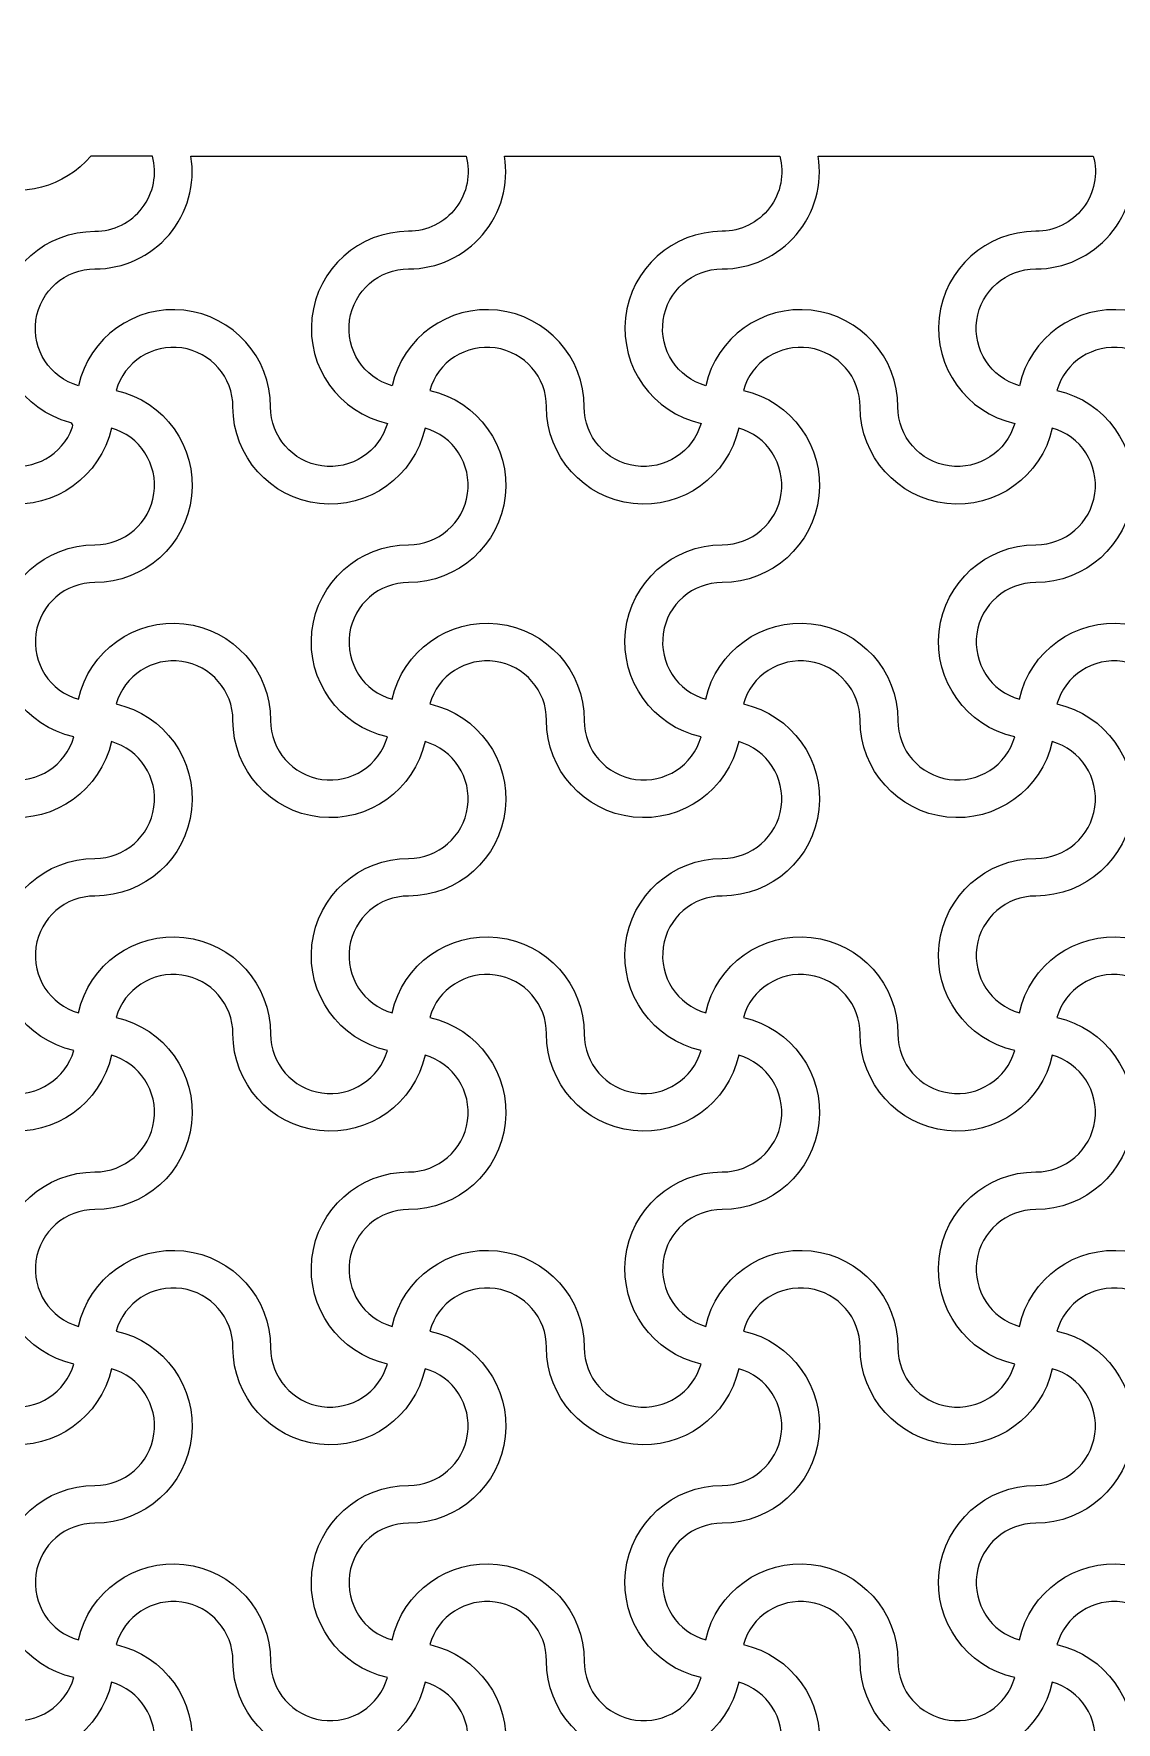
# Model space of a CAD drawing. Header units: millimetres. Extents: x 24 to 345, y 12 to 201.
# Drawn here: x 70.717 to 72.098, y 31.416 to 33.57 of the extents above; entities that cross this region are included whole.
import ezdxf

# ---------------------------------------------------------------- set-up
doc = ezdxf.new("R2010")
doc.units = ezdxf.units.MM
doc.header["$MEASUREMENT"] = 0
doc.layers.add('5th metal (rf+ground)', color=240, linetype='Continuous')

msp = doc.modelspace()

# ---------------------------------------------------------------- linework, layer by layer
at = {"layer": '5th metal (rf+ground)'}
for points in [[(70.79004, 33.41421, -0.6990522), (70.5713, 33.49421, 0.8396467), (70.42385, 33.52011, 0.3140027), (70.42657, 33.5142, -0.8800119), (70.3953, 33.27021, 0.8296244), (70.36772, 33.12339, 0.3532589), (70.37564, 33.12674, -0.8753594), (70.6193, 33.09421, 0.8341201), (70.76641, 33.06738, 0.111244), (70.76698, 33.07052, 0.2790122), (70.76334, 33.0744, -0.8774938), (70.7953, 33.31821, 0.4945431), (70.86862, 33.41421)], [(70.79004, 33.41421, -0.6990522), (70.5713, 33.49421, 0.8396467), (70.42385, 33.52011, 0.3140027), (70.42657, 33.5142, -0.8800119), (70.3953, 33.27021, 0.8296244), (70.36772, 33.12339, 0.3532589), (70.37564, 33.12674, -0.8753594), (70.6193, 33.09421, 0.8341201), (70.76641, 33.06738, 0.111244), (70.76698, 33.07052, 0.2790122), (70.76334, 33.0744, -0.8774938), (70.7953, 33.31821, 0.4945431), (70.86862, 33.41421)], [(70.79004, 33.41421, -0.6990522), (70.5713, 33.49421, 0.8396467), (70.42385, 33.52011, 0.3140027), (70.42657, 33.5142, -0.8800119), (70.3953, 33.27021, 0.8296244), (70.36772, 33.12339, 0.3532589), (70.37564, 33.12674, -0.8753594), (70.6193, 33.09421, 0.8341201), (70.76641, 33.06738, 0.111244), (70.76698, 33.07052, 0.2790122), (70.76334, 33.0744, -0.8774938), (70.7953, 33.31821, 0.4945431), (70.86862, 33.41421)], [(70.79004, 33.41421, -0.6990522), (70.5713, 33.49421, 0.8396467), (70.42385, 33.52011, 0.3140027), (70.42657, 33.5142, -0.8800119), (70.3953, 33.27021, 0.8296244), (70.36772, 33.12339, 0.3532589), (70.37564, 33.12674, -0.8753594), (70.6193, 33.09421, 0.8341201), (70.76641, 33.06738, 0.111244), (70.76698, 33.07052, 0.2790122), (70.76334, 33.0744, -0.8774938), (70.7953, 33.31821, 0.4945431), (70.86862, 33.41421)], [(70.7953, 33.27021, 0.4624981), (70.91767, 33.41421), (71.26862, 33.41421, -0.4945431), (71.1953, 33.31821, 0.8959788), (71.16833, 33.07318, -0.8687853), (71.0193, 33.09421, 0.8959788), (70.77427, 33.12118, -0.8687853)], [(70.7953, 33.27021, 0.4624981), (70.91767, 33.41421), (71.26862, 33.41421, -0.4945431), (71.1953, 33.31821, 0.8959788), (71.16833, 33.07318, -0.8687853), (71.0193, 33.09421, 0.8959788), (70.77427, 33.12118, -0.8687853)], [(70.7953, 33.27021, 0.4624981), (70.91767, 33.41421), (71.26862, 33.41421, -0.4945431), (71.1953, 33.31821, 0.8959788), (71.16833, 33.07318, -0.8687853), (71.0193, 33.09421, 0.8959788), (70.77427, 33.12118, -0.8687853)], [(70.7953, 33.27021, 0.4624981), (70.91767, 33.41421), (71.26862, 33.41421, -0.4945431), (71.1953, 33.31821, 0.8959788), (71.16833, 33.07318, -0.8687853), (71.0193, 33.09421, 0.8959788), (70.77427, 33.12118, -0.8687853)], [(71.1953, 33.27021, 0.4624981), (71.31767, 33.41421), (71.66862, 33.41421, -0.4945431), (71.5953, 33.31821, 0.8959788), (71.56833, 33.07318, -0.8687853), (71.4193, 33.09421, 0.8959788), (71.17427, 33.12118, -0.8687853)], [(71.1953, 33.27021, 0.4624981), (71.31767, 33.41421), (71.66862, 33.41421, -0.4945431), (71.5953, 33.31821, 0.8959788), (71.56833, 33.07318, -0.8687853), (71.4193, 33.09421, 0.8959788), (71.17427, 33.12118, -0.8687853)], [(71.1953, 33.27021, 0.4624981), (71.31767, 33.41421), (71.66862, 33.41421, -0.4945431), (71.5953, 33.31821, 0.8959788), (71.56833, 33.07318, -0.8687853), (71.4193, 33.09421, 0.8959788), (71.17427, 33.12118, -0.8687853)], [(71.1953, 33.27021, 0.4624981), (71.31767, 33.41421), (71.66862, 33.41421, -0.4945431), (71.5953, 33.31821, 0.8959788), (71.56833, 33.07318, -0.8687853), (71.4193, 33.09421, 0.8959788), (71.17427, 33.12118, -0.8687853)], [(71.5953, 33.27021, 0.4624981), (71.71767, 33.41421), (72.06862, 33.41421, -0.4945431), (71.9953, 33.31821, 0.8959788), (71.96833, 33.07318, -0.8687853), (71.8193, 33.09421, 0.8959788), (71.57427, 33.12118, -0.8687853)], [(71.5953, 33.27021, 0.4624981), (71.71767, 33.41421), (72.06862, 33.41421, -0.4945431), (71.9953, 33.31821, 0.8959788), (71.96833, 33.07318, -0.8687853), (71.8193, 33.09421, 0.8959788), (71.57427, 33.12118, -0.8687853)], [(71.5953, 33.27021, 0.4624981), (71.71767, 33.41421), (72.06862, 33.41421, -0.4945431), (71.9953, 33.31821, 0.8959788), (71.96833, 33.07318, -0.8687853), (71.8193, 33.09421, 0.8959788), (71.57427, 33.12118, -0.8687853)], [(71.5953, 33.27021, 0.4624981), (71.71767, 33.41421), (72.06862, 33.41421, -0.4945431), (71.9953, 33.31821, 0.8959788), (71.96833, 33.07318, -0.8687853), (71.8193, 33.09421, 0.8959788), (71.57427, 33.12118, -0.8687853)], [(71.9953, 33.27021, 0.4624981), (72.11767, 33.41421), (72.46862, 33.41421, -0.4945431), (72.3953, 33.31821, 0.8959788), (72.36833, 33.07318, -0.8687853), (72.2193, 33.09421, 0.8959788), (71.97427, 33.12118, -0.8687853)], [(71.9953, 33.27021, 0.4624981), (72.11767, 33.41421), (72.46862, 33.41421, -0.4945431), (72.3953, 33.31821, 0.8959788), (72.36833, 33.07318, -0.8687853), (72.2193, 33.09421, 0.8959788), (71.97427, 33.12118, -0.8687853)], [(71.9953, 33.27021, 0.4624981), (72.11767, 33.41421), (72.46862, 33.41421, -0.4945431), (72.3953, 33.31821, 0.8959788), (72.36833, 33.07318, -0.8687853), (72.2193, 33.09421, 0.8959788), (71.97427, 33.12118, -0.8687853)], [(71.9953, 33.27021, 0.4624981), (72.11767, 33.41421), (72.46862, 33.41421, -0.4945431), (72.3953, 33.31821, 0.8959788), (72.36833, 33.07318, -0.8687853), (72.2193, 33.09421, 0.8959788), (71.97427, 33.12118, -0.8687853)], [(70.81633, 33.06724, -0.8959788), (70.5713, 33.09421, 0.8687853), (70.42227, 33.11524, -0.8959788), (70.3953, 32.87021, 0.8687853), (70.37427, 32.72118, -0.8959788), (70.6193, 32.69421, 0.8687853), (70.76833, 32.67318, -0.8959788), (70.7953, 32.91821, 0.8687853)], [(70.81633, 33.06724, -0.8959788), (70.5713, 33.09421, 0.8687853), (70.42227, 33.11524, -0.8959788), (70.3953, 32.87021, 0.8687853), (70.37427, 32.72118, -0.8959788), (70.6193, 32.69421, 0.8687853), (70.76833, 32.67318, -0.8959788), (70.7953, 32.91821, 0.8687853)], [(70.81633, 33.06724, -0.8959788), (70.5713, 33.09421, 0.8687853), (70.42227, 33.11524, -0.8959788), (70.3953, 32.87021, 0.8687853), (70.37427, 32.72118, -0.8959788), (70.6193, 32.69421, 0.8687853), (70.76833, 32.67318, -0.8959788), (70.7953, 32.91821, 0.8687853)], [(70.81633, 33.06724, -0.8959788), (70.5713, 33.09421, 0.8687853), (70.42227, 33.11524, -0.8959788), (70.3953, 32.87021, 0.8687853), (70.37427, 32.72118, -0.8959788), (70.6193, 32.69421, 0.8687853), (70.76833, 32.67318, -0.8959788), (70.7953, 32.91821, 0.8687853)], [(71.21633, 33.06724, -0.8959788), (70.9713, 33.09421, 0.8687853), (70.82227, 33.11524, -0.8959788), (70.7953, 32.87021, 0.8687853), (70.77427, 32.72118, -0.8959788), (71.0193, 32.69421, 0.8687853), (71.16833, 32.67318, -0.8959788), (71.1953, 32.91821, 0.8687853)], [(71.21633, 33.06724, -0.8959788), (70.9713, 33.09421, 0.8687853), (70.82227, 33.11524, -0.8959788), (70.7953, 32.87021, 0.8687853), (70.77427, 32.72118, -0.8959788), (71.0193, 32.69421, 0.8687853), (71.16833, 32.67318, -0.8959788), (71.1953, 32.91821, 0.8687853)], [(71.21633, 33.06724, -0.8959788), (70.9713, 33.09421, 0.8687853), (70.82227, 33.11524, -0.8959788), (70.7953, 32.87021, 0.8687853), (70.77427, 32.72118, -0.8959788), (71.0193, 32.69421, 0.8687853), (71.16833, 32.67318, -0.8959788), (71.1953, 32.91821, 0.8687853)], [(71.21633, 33.06724, -0.8959788), (70.9713, 33.09421, 0.8687853), (70.82227, 33.11524, -0.8959788), (70.7953, 32.87021, 0.8687853), (70.77427, 32.72118, -0.8959788), (71.0193, 32.69421, 0.8687853), (71.16833, 32.67318, -0.8959788), (71.1953, 32.91821, 0.8687853)], [(71.61633, 33.06724, -0.8959788), (71.3713, 33.09421, 0.8687853), (71.22227, 33.11524, -0.8959788), (71.1953, 32.87021, 0.8687853), (71.17427, 32.72118, -0.8959788), (71.4193, 32.69421, 0.8687853), (71.56833, 32.67318, -0.8959788), (71.5953, 32.91821, 0.8687853)], [(71.61633, 33.06724, -0.8959788), (71.3713, 33.09421, 0.8687853), (71.22227, 33.11524, -0.8959788), (71.1953, 32.87021, 0.8687853), (71.17427, 32.72118, -0.8959788), (71.4193, 32.69421, 0.8687853), (71.56833, 32.67318, -0.8959788), (71.5953, 32.91821, 0.8687853)], [(71.61633, 33.06724, -0.8959788), (71.3713, 33.09421, 0.8687853), (71.22227, 33.11524, -0.8959788), (71.1953, 32.87021, 0.8687853), (71.17427, 32.72118, -0.8959788), (71.4193, 32.69421, 0.8687853), (71.56833, 32.67318, -0.8959788), (71.5953, 32.91821, 0.8687853)], [(71.61633, 33.06724, -0.8959788), (71.3713, 33.09421, 0.8687853), (71.22227, 33.11524, -0.8959788), (71.1953, 32.87021, 0.8687853), (71.17427, 32.72118, -0.8959788), (71.4193, 32.69421, 0.8687853), (71.56833, 32.67318, -0.8959788), (71.5953, 32.91821, 0.8687853)], [(72.01633, 33.06724, -0.8959788), (71.7713, 33.09421, 0.8687853), (71.62227, 33.11524, -0.8959788), (71.5953, 32.87021, 0.8687853), (71.57427, 32.72118, -0.8959788), (71.8193, 32.69421, 0.8687853), (71.96833, 32.67318, -0.8959788), (71.9953, 32.91821, 0.8687853)], [(72.01633, 33.06724, -0.8959788), (71.7713, 33.09421, 0.8687853), (71.62227, 33.11524, -0.8959788), (71.5953, 32.87021, 0.8687853), (71.57427, 32.72118, -0.8959788), (71.8193, 32.69421, 0.8687853), (71.96833, 32.67318, -0.8959788), (71.9953, 32.91821, 0.8687853)], [(72.01633, 33.06724, -0.8959788), (71.7713, 33.09421, 0.8687853), (71.62227, 33.11524, -0.8959788), (71.5953, 32.87021, 0.8687853), (71.57427, 32.72118, -0.8959788), (71.8193, 32.69421, 0.8687853), (71.96833, 32.67318, -0.8959788), (71.9953, 32.91821, 0.8687853)], [(72.01633, 33.06724, -0.8959788), (71.7713, 33.09421, 0.8687853), (71.62227, 33.11524, -0.8959788), (71.5953, 32.87021, 0.8687853), (71.57427, 32.72118, -0.8959788), (71.8193, 32.69421, 0.8687853), (71.96833, 32.67318, -0.8959788), (71.9953, 32.91821, 0.8687853)], [(72.41633, 33.06724, -0.8959788), (72.1713, 33.09421, 0.8687853), (72.02227, 33.11524, -0.8959788), (71.9953, 32.87021, 0.8687853), (71.97427, 32.72118, -0.8959788), (72.2193, 32.69421, 0.8687853), (72.36833, 32.67318, -0.8959788), (72.3953, 32.91821, 0.8687853)], [(72.41633, 33.06724, -0.8959788), (72.1713, 33.09421, 0.8687853), (72.02227, 33.11524, -0.8959788), (71.9953, 32.87021, 0.8687853), (71.97427, 32.72118, -0.8959788), (72.2193, 32.69421, 0.8687853), (72.36833, 32.67318, -0.8959788), (72.3953, 32.91821, 0.8687853)], [(72.41633, 33.06724, -0.8959788), (72.1713, 33.09421, 0.8687853), (72.02227, 33.11524, -0.8959788), (71.9953, 32.87021, 0.8687853), (71.97427, 32.72118, -0.8959788), (72.2193, 32.69421, 0.8687853), (72.36833, 32.67318, -0.8959788), (72.3953, 32.91821, 0.8687853)], [(72.41633, 33.06724, -0.8959788), (72.1713, 33.09421, 0.8687853), (72.02227, 33.11524, -0.8959788), (71.9953, 32.87021, 0.8687853), (71.97427, 32.72118, -0.8959788), (72.2193, 32.69421, 0.8687853), (72.36833, 32.67318, -0.8959788), (72.3953, 32.91821, 0.8687853)], [(70.81633, 32.66724, -0.8959788), (70.5713, 32.69421, 0.8687853), (70.42227, 32.71524, -0.8959788), (70.3953, 32.47021, 0.8687853), (70.37427, 32.32118, -0.8959788), (70.6193, 32.29421, 0.8687853), (70.76833, 32.27318, -0.8959788), (70.7953, 32.51821, 0.8687853)], [(70.81633, 32.66724, -0.8959788), (70.5713, 32.69421, 0.8687853), (70.42227, 32.71524, -0.8959788), (70.3953, 32.47021, 0.8687853), (70.37427, 32.32118, -0.8959788), (70.6193, 32.29421, 0.8687853), (70.76833, 32.27318, -0.8959788), (70.7953, 32.51821, 0.8687853)], [(70.81633, 32.66724, -0.8959788), (70.5713, 32.69421, 0.8687853), (70.42227, 32.71524, -0.8959788), (70.3953, 32.47021, 0.8687853), (70.37427, 32.32118, -0.8959788), (70.6193, 32.29421, 0.8687853), (70.76833, 32.27318, -0.8959788), (70.7953, 32.51821, 0.8687853)], [(70.81633, 32.66724, -0.8959788), (70.5713, 32.69421, 0.8687853), (70.42227, 32.71524, -0.8959788), (70.3953, 32.47021, 0.8687853), (70.37427, 32.32118, -0.8959788), (70.6193, 32.29421, 0.8687853), (70.76833, 32.27318, -0.8959788), (70.7953, 32.51821, 0.8687853)], [(71.21633, 32.66724, -0.8959788), (70.9713, 32.69421, 0.8687853), (70.82227, 32.71524, -0.8959788), (70.7953, 32.47021, 0.8687853), (70.77427, 32.32118, -0.8959788), (71.0193, 32.29421, 0.8687853), (71.16833, 32.27318, -0.8959788), (71.1953, 32.51821, 0.8687853)], [(71.21633, 32.66724, -0.8959788), (70.9713, 32.69421, 0.8687853), (70.82227, 32.71524, -0.8959788), (70.7953, 32.47021, 0.8687853), (70.77427, 32.32118, -0.8959788), (71.0193, 32.29421, 0.8687853), (71.16833, 32.27318, -0.8959788), (71.1953, 32.51821, 0.8687853)], [(71.21633, 32.66724, -0.8959788), (70.9713, 32.69421, 0.8687853), (70.82227, 32.71524, -0.8959788), (70.7953, 32.47021, 0.8687853), (70.77427, 32.32118, -0.8959788), (71.0193, 32.29421, 0.8687853), (71.16833, 32.27318, -0.8959788), (71.1953, 32.51821, 0.8687853)], [(71.21633, 32.66724, -0.8959788), (70.9713, 32.69421, 0.8687853), (70.82227, 32.71524, -0.8959788), (70.7953, 32.47021, 0.8687853), (70.77427, 32.32118, -0.8959788), (71.0193, 32.29421, 0.8687853), (71.16833, 32.27318, -0.8959788), (71.1953, 32.51821, 0.8687853)], [(71.61633, 32.66724, -0.8959788), (71.3713, 32.69421, 0.8687853), (71.22227, 32.71524, -0.8959788), (71.1953, 32.47021, 0.8687853), (71.17427, 32.32118, -0.8959788), (71.4193, 32.29421, 0.8687853), (71.56833, 32.27318, -0.8959788), (71.5953, 32.51821, 0.8687853)], [(71.61633, 32.66724, -0.8959788), (71.3713, 32.69421, 0.8687853), (71.22227, 32.71524, -0.8959788), (71.1953, 32.47021, 0.8687853), (71.17427, 32.32118, -0.8959788), (71.4193, 32.29421, 0.8687853), (71.56833, 32.27318, -0.8959788), (71.5953, 32.51821, 0.8687853)], [(71.61633, 32.66724, -0.8959788), (71.3713, 32.69421, 0.8687853), (71.22227, 32.71524, -0.8959788), (71.1953, 32.47021, 0.8687853), (71.17427, 32.32118, -0.8959788), (71.4193, 32.29421, 0.8687853), (71.56833, 32.27318, -0.8959788), (71.5953, 32.51821, 0.8687853)], [(71.61633, 32.66724, -0.8959788), (71.3713, 32.69421, 0.8687853), (71.22227, 32.71524, -0.8959788), (71.1953, 32.47021, 0.8687853), (71.17427, 32.32118, -0.8959788), (71.4193, 32.29421, 0.8687853), (71.56833, 32.27318, -0.8959788), (71.5953, 32.51821, 0.8687853)], [(72.01633, 32.66724, -0.8959788), (71.7713, 32.69421, 0.8687853), (71.62227, 32.71524, -0.8959788), (71.5953, 32.47021, 0.8687853), (71.57427, 32.32118, -0.8959788), (71.8193, 32.29421, 0.8687853), (71.96833, 32.27318, -0.8959788), (71.9953, 32.51821, 0.8687853)], [(72.01633, 32.66724, -0.8959788), (71.7713, 32.69421, 0.8687853), (71.62227, 32.71524, -0.8959788), (71.5953, 32.47021, 0.8687853), (71.57427, 32.32118, -0.8959788), (71.8193, 32.29421, 0.8687853), (71.96833, 32.27318, -0.8959788), (71.9953, 32.51821, 0.8687853)], [(72.01633, 32.66724, -0.8959788), (71.7713, 32.69421, 0.8687853), (71.62227, 32.71524, -0.8959788), (71.5953, 32.47021, 0.8687853), (71.57427, 32.32118, -0.8959788), (71.8193, 32.29421, 0.8687853), (71.96833, 32.27318, -0.8959788), (71.9953, 32.51821, 0.8687853)], [(72.01633, 32.66724, -0.8959788), (71.7713, 32.69421, 0.8687853), (71.62227, 32.71524, -0.8959788), (71.5953, 32.47021, 0.8687853), (71.57427, 32.32118, -0.8959788), (71.8193, 32.29421, 0.8687853), (71.96833, 32.27318, -0.8959788), (71.9953, 32.51821, 0.8687853)], [(72.41633, 32.66724, -0.8959788), (72.1713, 32.69421, 0.8687853), (72.02227, 32.71524, -0.8959788), (71.9953, 32.47021, 0.8687853), (71.97427, 32.32118, -0.8959788), (72.2193, 32.29421, 0.8687853), (72.36833, 32.27318, -0.8959788), (72.3953, 32.51821, 0.8687853)], [(72.41633, 32.66724, -0.8959788), (72.1713, 32.69421, 0.8687853), (72.02227, 32.71524, -0.8959788), (71.9953, 32.47021, 0.8687853), (71.97427, 32.32118, -0.8959788), (72.2193, 32.29421, 0.8687853), (72.36833, 32.27318, -0.8959788), (72.3953, 32.51821, 0.8687853)], [(72.41633, 32.66724, -0.8959788), (72.1713, 32.69421, 0.8687853), (72.02227, 32.71524, -0.8959788), (71.9953, 32.47021, 0.8687853), (71.97427, 32.32118, -0.8959788), (72.2193, 32.29421, 0.8687853), (72.36833, 32.27318, -0.8959788), (72.3953, 32.51821, 0.8687853)], [(72.41633, 32.66724, -0.8959788), (72.1713, 32.69421, 0.8687853), (72.02227, 32.71524, -0.8959788), (71.9953, 32.47021, 0.8687853), (71.97427, 32.32118, -0.8959788), (72.2193, 32.29421, 0.8687853), (72.36833, 32.27318, -0.8959788), (72.3953, 32.51821, 0.8687853)], [(70.81633, 32.26724, -0.8959788), (70.5713, 32.29421, 0.8687853), (70.42227, 32.31524, -0.8959788), (70.3953, 32.07021, 0.8687853), (70.37427, 31.92118, -0.8959788), (70.6193, 31.89421, 0.8687853), (70.76833, 31.87318, -0.8959788), (70.7953, 32.11821, 0.8687853)], [(70.81633, 32.26724, -0.8959788), (70.5713, 32.29421, 0.8687853), (70.42227, 32.31524, -0.8959788), (70.3953, 32.07021, 0.8687853), (70.37427, 31.92118, -0.8959788), (70.6193, 31.89421, 0.8687853), (70.76833, 31.87318, -0.8959788), (70.7953, 32.11821, 0.8687853)], [(70.81633, 32.26724, -0.8959788), (70.5713, 32.29421, 0.8687853), (70.42227, 32.31524, -0.8959788), (70.3953, 32.07021, 0.8687853), (70.37427, 31.92118, -0.8959788), (70.6193, 31.89421, 0.8687853), (70.76833, 31.87318, -0.8959788), (70.7953, 32.11821, 0.8687853)], [(70.81633, 32.26724, -0.8959788), (70.5713, 32.29421, 0.8687853), (70.42227, 32.31524, -0.8959788), (70.3953, 32.07021, 0.8687853), (70.37427, 31.92118, -0.8959788), (70.6193, 31.89421, 0.8687853), (70.76833, 31.87318, -0.8959788), (70.7953, 32.11821, 0.8687853)], [(71.21633, 32.26724, -0.8959788), (70.9713, 32.29421, 0.8687853), (70.82227, 32.31524, -0.8959788), (70.7953, 32.07021, 0.8687853), (70.77427, 31.92118, -0.8959788), (71.0193, 31.89421, 0.8687853), (71.16833, 31.87318, -0.8959788), (71.1953, 32.11821, 0.8687853)], [(71.21633, 32.26724, -0.8959788), (70.9713, 32.29421, 0.8687853), (70.82227, 32.31524, -0.8959788), (70.7953, 32.07021, 0.8687853), (70.77427, 31.92118, -0.8959788), (71.0193, 31.89421, 0.8687853), (71.16833, 31.87318, -0.8959788), (71.1953, 32.11821, 0.8687853)], [(71.21633, 32.26724, -0.8959788), (70.9713, 32.29421, 0.8687853), (70.82227, 32.31524, -0.8959788), (70.7953, 32.07021, 0.8687853), (70.77427, 31.92118, -0.8959788), (71.0193, 31.89421, 0.8687853), (71.16833, 31.87318, -0.8959788), (71.1953, 32.11821, 0.8687853)], [(71.21633, 32.26724, -0.8959788), (70.9713, 32.29421, 0.8687853), (70.82227, 32.31524, -0.8959788), (70.7953, 32.07021, 0.8687853), (70.77427, 31.92118, -0.8959788), (71.0193, 31.89421, 0.8687853), (71.16833, 31.87318, -0.8959788), (71.1953, 32.11821, 0.8687853)], [(71.61633, 32.26724, -0.8959788), (71.3713, 32.29421, 0.8687853), (71.22227, 32.31524, -0.8959788), (71.1953, 32.07021, 0.8687853), (71.17427, 31.92118, -0.8959788), (71.4193, 31.89421, 0.8687853), (71.56833, 31.87318, -0.8959788), (71.5953, 32.11821, 0.8687853)], [(71.61633, 32.26724, -0.8959788), (71.3713, 32.29421, 0.8687853), (71.22227, 32.31524, -0.8959788), (71.1953, 32.07021, 0.8687853), (71.17427, 31.92118, -0.8959788), (71.4193, 31.89421, 0.8687853), (71.56833, 31.87318, -0.8959788), (71.5953, 32.11821, 0.8687853)], [(71.61633, 32.26724, -0.8959788), (71.3713, 32.29421, 0.8687853), (71.22227, 32.31524, -0.8959788), (71.1953, 32.07021, 0.8687853), (71.17427, 31.92118, -0.8959788), (71.4193, 31.89421, 0.8687853), (71.56833, 31.87318, -0.8959788), (71.5953, 32.11821, 0.8687853)], [(71.61633, 32.26724, -0.8959788), (71.3713, 32.29421, 0.8687853), (71.22227, 32.31524, -0.8959788), (71.1953, 32.07021, 0.8687853), (71.17427, 31.92118, -0.8959788), (71.4193, 31.89421, 0.8687853), (71.56833, 31.87318, -0.8959788), (71.5953, 32.11821, 0.8687853)], [(72.01633, 32.26724, -0.8959788), (71.7713, 32.29421, 0.8687853), (71.62227, 32.31524, -0.8959788), (71.5953, 32.07021, 0.8687853), (71.57427, 31.92118, -0.8959788), (71.8193, 31.89421, 0.8687853), (71.96833, 31.87318, -0.8959788), (71.9953, 32.11821, 0.8687853)], [(72.01633, 32.26724, -0.8959788), (71.7713, 32.29421, 0.8687853), (71.62227, 32.31524, -0.8959788), (71.5953, 32.07021, 0.8687853), (71.57427, 31.92118, -0.8959788), (71.8193, 31.89421, 0.8687853), (71.96833, 31.87318, -0.8959788), (71.9953, 32.11821, 0.8687853)], [(72.01633, 32.26724, -0.8959788), (71.7713, 32.29421, 0.8687853), (71.62227, 32.31524, -0.8959788), (71.5953, 32.07021, 0.8687853), (71.57427, 31.92118, -0.8959788), (71.8193, 31.89421, 0.8687853), (71.96833, 31.87318, -0.8959788), (71.9953, 32.11821, 0.8687853)], [(72.01633, 32.26724, -0.8959788), (71.7713, 32.29421, 0.8687853), (71.62227, 32.31524, -0.8959788), (71.5953, 32.07021, 0.8687853), (71.57427, 31.92118, -0.8959788), (71.8193, 31.89421, 0.8687853), (71.96833, 31.87318, -0.8959788), (71.9953, 32.11821, 0.8687853)], [(72.41633, 32.26724, -0.8959788), (72.1713, 32.29421, 0.8687853), (72.02227, 32.31524, -0.8959788), (71.9953, 32.07021, 0.8687853), (71.97427, 31.92118, -0.8959788), (72.2193, 31.89421, 0.8687853), (72.36833, 31.87318, -0.8959788), (72.3953, 32.11821, 0.8687853)], [(72.41633, 32.26724, -0.8959788), (72.1713, 32.29421, 0.8687853), (72.02227, 32.31524, -0.8959788), (71.9953, 32.07021, 0.8687853), (71.97427, 31.92118, -0.8959788), (72.2193, 31.89421, 0.8687853), (72.36833, 31.87318, -0.8959788), (72.3953, 32.11821, 0.8687853)], [(72.41633, 32.26724, -0.8959788), (72.1713, 32.29421, 0.8687853), (72.02227, 32.31524, -0.8959788), (71.9953, 32.07021, 0.8687853), (71.97427, 31.92118, -0.8959788), (72.2193, 31.89421, 0.8687853), (72.36833, 31.87318, -0.8959788), (72.3953, 32.11821, 0.8687853)], [(72.41633, 32.26724, -0.8959788), (72.1713, 32.29421, 0.8687853), (72.02227, 32.31524, -0.8959788), (71.9953, 32.07021, 0.8687853), (71.97427, 31.92118, -0.8959788), (72.2193, 31.89421, 0.8687853), (72.36833, 31.87318, -0.8959788), (72.3953, 32.11821, 0.8687853)], [(70.81633, 31.86724, -0.8959788), (70.5713, 31.89421, 0.8687853), (70.42227, 31.91524, -0.8959788), (70.3953, 31.67021, 0.8687853), (70.37427, 31.52118, -0.8959788), (70.6193, 31.49421, 0.8687853), (70.76833, 31.47318, -0.8959788), (70.7953, 31.71821, 0.8687853)], [(70.81633, 31.86724, -0.8959788), (70.5713, 31.89421, 0.8687853), (70.42227, 31.91524, -0.8959788), (70.3953, 31.67021, 0.8687853), (70.37427, 31.52118, -0.8959788), (70.6193, 31.49421, 0.8687853), (70.76833, 31.47318, -0.8959788), (70.7953, 31.71821, 0.8687853)], [(70.81633, 31.86724, -0.8959788), (70.5713, 31.89421, 0.8687853), (70.42227, 31.91524, -0.8959788), (70.3953, 31.67021, 0.8687853), (70.37427, 31.52118, -0.8959788), (70.6193, 31.49421, 0.8687853), (70.76833, 31.47318, -0.8959788), (70.7953, 31.71821, 0.8687853)], [(70.81633, 31.86724, -0.8959788), (70.5713, 31.89421, 0.8687853), (70.42227, 31.91524, -0.8959788), (70.3953, 31.67021, 0.8687853), (70.37427, 31.52118, -0.8959788), (70.6193, 31.49421, 0.8687853), (70.76833, 31.47318, -0.8959788), (70.7953, 31.71821, 0.8687853)], [(71.21633, 31.86724, -0.8959788), (70.9713, 31.89421, 0.8687853), (70.82227, 31.91524, -0.8959788), (70.7953, 31.67021, 0.8687853), (70.77427, 31.52118, -0.8959788), (71.0193, 31.49421, 0.8687853), (71.16833, 31.47318, -0.8959788), (71.1953, 31.71821, 0.8687853)], [(71.21633, 31.86724, -0.8959788), (70.9713, 31.89421, 0.8687853), (70.82227, 31.91524, -0.8959788), (70.7953, 31.67021, 0.8687853), (70.77427, 31.52118, -0.8959788), (71.0193, 31.49421, 0.8687853), (71.16833, 31.47318, -0.8959788), (71.1953, 31.71821, 0.8687853)], [(71.21633, 31.86724, -0.8959788), (70.9713, 31.89421, 0.8687853), (70.82227, 31.91524, -0.8959788), (70.7953, 31.67021, 0.8687853), (70.77427, 31.52118, -0.8959788), (71.0193, 31.49421, 0.8687853), (71.16833, 31.47318, -0.8959788), (71.1953, 31.71821, 0.8687853)], [(71.21633, 31.86724, -0.8959788), (70.9713, 31.89421, 0.8687853), (70.82227, 31.91524, -0.8959788), (70.7953, 31.67021, 0.8687853), (70.77427, 31.52118, -0.8959788), (71.0193, 31.49421, 0.8687853), (71.16833, 31.47318, -0.8959788), (71.1953, 31.71821, 0.8687853)], [(71.61633, 31.86724, -0.8959788), (71.3713, 31.89421, 0.8687853), (71.22227, 31.91524, -0.8959788), (71.1953, 31.67021, 0.8687853), (71.17427, 31.52118, -0.8959788), (71.4193, 31.49421, 0.8687853), (71.56833, 31.47318, -0.8959788), (71.5953, 31.71821, 0.8687853)], [(71.61633, 31.86724, -0.8959788), (71.3713, 31.89421, 0.8687853), (71.22227, 31.91524, -0.8959788), (71.1953, 31.67021, 0.8687853), (71.17427, 31.52118, -0.8959788), (71.4193, 31.49421, 0.8687853), (71.56833, 31.47318, -0.8959788), (71.5953, 31.71821, 0.8687853)], [(71.61633, 31.86724, -0.8959788), (71.3713, 31.89421, 0.8687853), (71.22227, 31.91524, -0.8959788), (71.1953, 31.67021, 0.8687853), (71.17427, 31.52118, -0.8959788), (71.4193, 31.49421, 0.8687853), (71.56833, 31.47318, -0.8959788), (71.5953, 31.71821, 0.8687853)], [(71.61633, 31.86724, -0.8959788), (71.3713, 31.89421, 0.8687853), (71.22227, 31.91524, -0.8959788), (71.1953, 31.67021, 0.8687853), (71.17427, 31.52118, -0.8959788), (71.4193, 31.49421, 0.8687853), (71.56833, 31.47318, -0.8959788), (71.5953, 31.71821, 0.8687853)], [(72.01633, 31.86724, -0.8959788), (71.7713, 31.89421, 0.8687853), (71.62227, 31.91524, -0.8959788), (71.5953, 31.67021, 0.8687853), (71.57427, 31.52118, -0.8959788), (71.8193, 31.49421, 0.8687853), (71.96833, 31.47318, -0.8959788), (71.9953, 31.71821, 0.8687853)], [(72.01633, 31.86724, -0.8959788), (71.7713, 31.89421, 0.8687853), (71.62227, 31.91524, -0.8959788), (71.5953, 31.67021, 0.8687853), (71.57427, 31.52118, -0.8959788), (71.8193, 31.49421, 0.8687853), (71.96833, 31.47318, -0.8959788), (71.9953, 31.71821, 0.8687853)], [(72.01633, 31.86724, -0.8959788), (71.7713, 31.89421, 0.8687853), (71.62227, 31.91524, -0.8959788), (71.5953, 31.67021, 0.8687853), (71.57427, 31.52118, -0.8959788), (71.8193, 31.49421, 0.8687853), (71.96833, 31.47318, -0.8959788), (71.9953, 31.71821, 0.8687853)], [(72.01633, 31.86724, -0.8959788), (71.7713, 31.89421, 0.8687853), (71.62227, 31.91524, -0.8959788), (71.5953, 31.67021, 0.8687853), (71.57427, 31.52118, -0.8959788), (71.8193, 31.49421, 0.8687853), (71.96833, 31.47318, -0.8959788), (71.9953, 31.71821, 0.8687853)], [(72.41633, 31.86724, -0.8959788), (72.1713, 31.89421, 0.8687853), (72.02227, 31.91524, -0.8959788), (71.9953, 31.67021, 0.8687853), (71.97427, 31.52118, -0.8959788), (72.2193, 31.49421, 0.8687853), (72.36833, 31.47318, -0.8959788), (72.3953, 31.71821, 0.8687853)], [(72.41633, 31.86724, -0.8959788), (72.1713, 31.89421, 0.8687853), (72.02227, 31.91524, -0.8959788), (71.9953, 31.67021, 0.8687853), (71.97427, 31.52118, -0.8959788), (72.2193, 31.49421, 0.8687853), (72.36833, 31.47318, -0.8959788), (72.3953, 31.71821, 0.8687853)], [(72.41633, 31.86724, -0.8959788), (72.1713, 31.89421, 0.8687853), (72.02227, 31.91524, -0.8959788), (71.9953, 31.67021, 0.8687853), (71.97427, 31.52118, -0.8959788), (72.2193, 31.49421, 0.8687853), (72.36833, 31.47318, -0.8959788), (72.3953, 31.71821, 0.8687853)], [(72.41633, 31.86724, -0.8959788), (72.1713, 31.89421, 0.8687853), (72.02227, 31.91524, -0.8959788), (71.9953, 31.67021, 0.8687853), (71.97427, 31.52118, -0.8959788), (72.2193, 31.49421, 0.8687853), (72.36833, 31.47318, -0.8959788), (72.3953, 31.71821, 0.8687853)], [(70.81633, 31.46724, -0.8959788), (70.5713, 31.49421, 0.8687853), (70.42227, 31.51524, -0.8959788), (70.3953, 31.27021, 0.8687853), (70.37427, 31.12118, -0.8959788), (70.6193, 31.09421, 0.8687853), (70.76833, 31.07318, -0.8959788), (70.7953, 31.31821, 0.8687853)], [(70.81633, 31.46724, -0.8959788), (70.5713, 31.49421, 0.8687853), (70.42227, 31.51524, -0.8959788), (70.3953, 31.27021, 0.8687853), (70.37427, 31.12118, -0.8959788), (70.6193, 31.09421, 0.8687853), (70.76833, 31.07318, -0.8959788), (70.7953, 31.31821, 0.8687853)], [(70.81633, 31.46724, -0.8959788), (70.5713, 31.49421, 0.8687853), (70.42227, 31.51524, -0.8959788), (70.3953, 31.27021, 0.8687853), (70.37427, 31.12118, -0.8959788), (70.6193, 31.09421, 0.8687853), (70.76833, 31.07318, -0.8959788), (70.7953, 31.31821, 0.8687853)], [(70.81633, 31.46724, -0.8959788), (70.5713, 31.49421, 0.8687853), (70.42227, 31.51524, -0.8959788), (70.3953, 31.27021, 0.8687853), (70.37427, 31.12118, -0.8959788), (70.6193, 31.09421, 0.8687853), (70.76833, 31.07318, -0.8959788), (70.7953, 31.31821, 0.8687853)], [(71.21633, 31.46724, -0.8959788), (70.9713, 31.49421, 0.8687853), (70.82227, 31.51524, -0.8959788), (70.7953, 31.27021, 0.8687853), (70.77427, 31.12118, -0.8959788), (71.0193, 31.09421, 0.8687853), (71.16833, 31.07318, -0.8959788), (71.1953, 31.31821, 0.8687853)], [(71.21633, 31.46724, -0.8959788), (70.9713, 31.49421, 0.8687853), (70.82227, 31.51524, -0.8959788), (70.7953, 31.27021, 0.8687853), (70.77427, 31.12118, -0.8959788), (71.0193, 31.09421, 0.8687853), (71.16833, 31.07318, -0.8959788), (71.1953, 31.31821, 0.8687853)], [(71.21633, 31.46724, -0.8959788), (70.9713, 31.49421, 0.8687853), (70.82227, 31.51524, -0.8959788), (70.7953, 31.27021, 0.8687853), (70.77427, 31.12118, -0.8959788), (71.0193, 31.09421, 0.8687853), (71.16833, 31.07318, -0.8959788), (71.1953, 31.31821, 0.8687853)], [(71.21633, 31.46724, -0.8959788), (70.9713, 31.49421, 0.8687853), (70.82227, 31.51524, -0.8959788), (70.7953, 31.27021, 0.8687853), (70.77427, 31.12118, -0.8959788), (71.0193, 31.09421, 0.8687853), (71.16833, 31.07318, -0.8959788), (71.1953, 31.31821, 0.8687853)], [(71.61633, 31.46724, -0.8959788), (71.3713, 31.49421, 0.8687853), (71.22227, 31.51524, -0.8959788), (71.1953, 31.27021, 0.8687853), (71.17427, 31.12118, -0.8959788), (71.4193, 31.09421, 0.8687853), (71.56833, 31.07318, -0.8959788), (71.5953, 31.31821, 0.8687853)], [(71.61633, 31.46724, -0.8959788), (71.3713, 31.49421, 0.8687853), (71.22227, 31.51524, -0.8959788), (71.1953, 31.27021, 0.8687853), (71.17427, 31.12118, -0.8959788), (71.4193, 31.09421, 0.8687853), (71.56833, 31.07318, -0.8959788), (71.5953, 31.31821, 0.8687853)], [(71.61633, 31.46724, -0.8959788), (71.3713, 31.49421, 0.8687853), (71.22227, 31.51524, -0.8959788), (71.1953, 31.27021, 0.8687853), (71.17427, 31.12118, -0.8959788), (71.4193, 31.09421, 0.8687853), (71.56833, 31.07318, -0.8959788), (71.5953, 31.31821, 0.8687853)], [(71.61633, 31.46724, -0.8959788), (71.3713, 31.49421, 0.8687853), (71.22227, 31.51524, -0.8959788), (71.1953, 31.27021, 0.8687853), (71.17427, 31.12118, -0.8959788), (71.4193, 31.09421, 0.8687853), (71.56833, 31.07318, -0.8959788), (71.5953, 31.31821, 0.8687853)], [(72.01633, 31.46724, -0.8959788), (71.7713, 31.49421, 0.8687853), (71.62227, 31.51524, -0.8959788), (71.5953, 31.27021, 0.8687853), (71.57427, 31.12118, -0.8959788), (71.8193, 31.09421, 0.8687853), (71.96833, 31.07318, -0.8959788), (71.9953, 31.31821, 0.8687853)], [(72.01633, 31.46724, -0.8959788), (71.7713, 31.49421, 0.8687853), (71.62227, 31.51524, -0.8959788), (71.5953, 31.27021, 0.8687853), (71.57427, 31.12118, -0.8959788), (71.8193, 31.09421, 0.8687853), (71.96833, 31.07318, -0.8959788), (71.9953, 31.31821, 0.8687853)], [(72.01633, 31.46724, -0.8959788), (71.7713, 31.49421, 0.8687853), (71.62227, 31.51524, -0.8959788), (71.5953, 31.27021, 0.8687853), (71.57427, 31.12118, -0.8959788), (71.8193, 31.09421, 0.8687853), (71.96833, 31.07318, -0.8959788), (71.9953, 31.31821, 0.8687853)], [(72.01633, 31.46724, -0.8959788), (71.7713, 31.49421, 0.8687853), (71.62227, 31.51524, -0.8959788), (71.5953, 31.27021, 0.8687853), (71.57427, 31.12118, -0.8959788), (71.8193, 31.09421, 0.8687853), (71.96833, 31.07318, -0.8959788), (71.9953, 31.31821, 0.8687853)], [(72.41633, 31.46724, -0.8959788), (72.1713, 31.49421, 0.8687853), (72.02227, 31.51524, -0.8959788), (71.9953, 31.27021, 0.8687853), (71.97427, 31.12118, -0.8959788), (72.2193, 31.09421, 0.8687853), (72.36833, 31.07318, -0.8959788), (72.3953, 31.31821, 0.8687853)], [(72.41633, 31.46724, -0.8959788), (72.1713, 31.49421, 0.8687853), (72.02227, 31.51524, -0.8959788), (71.9953, 31.27021, 0.8687853), (71.97427, 31.12118, -0.8959788), (72.2193, 31.09421, 0.8687853), (72.36833, 31.07318, -0.8959788), (72.3953, 31.31821, 0.8687853)], [(72.41633, 31.46724, -0.8959788), (72.1713, 31.49421, 0.8687853), (72.02227, 31.51524, -0.8959788), (71.9953, 31.27021, 0.8687853), (71.97427, 31.12118, -0.8959788), (72.2193, 31.09421, 0.8687853), (72.36833, 31.07318, -0.8959788), (72.3953, 31.31821, 0.8687853)], [(72.41633, 31.46724, -0.8959788), (72.1713, 31.49421, 0.8687853), (72.02227, 31.51524, -0.8959788), (71.9953, 31.27021, 0.8687853), (71.97427, 31.12118, -0.8959788), (72.2193, 31.09421, 0.8687853), (72.36833, 31.07318, -0.8959788), (72.3953, 31.31821, 0.8687853)]]:
    msp.add_lwpolyline(points, format="xyb", close=True, dxfattribs=at)

doc.saveas('drawing.dxf')
